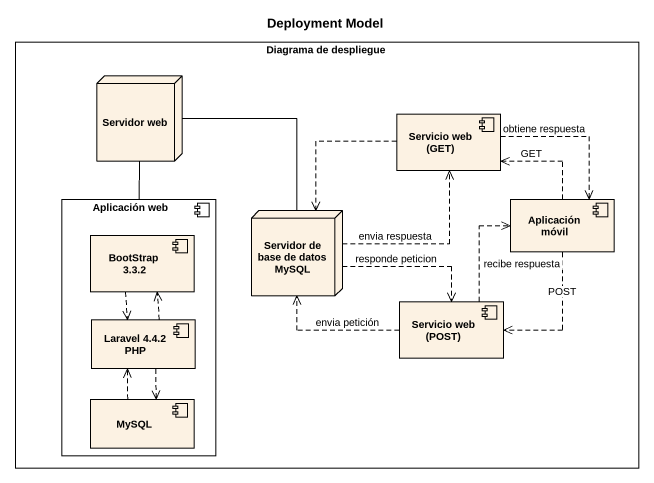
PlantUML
@startuml
title Deployment Model
rectangle "Diagrama de despliegue" as Diagrama_de_despliegue {
  node "Servidor web" as Servidor_web
  component "Servicio web (GET)" as Servicio_web_GET
  component "Aplicación web" as Aplicación_web {
    component "BootStrap 3.3.2" as BootStrap_3_3_2
    component "Laravel 4.4.2 PHP" as Laravel_4_4_2_PHP
    component MySQL
  }
  node "Servidor de base de datos MySQL" as Servidor_de_base_de_datos
  component "Aplicación móvil" as Aplicación_móvil
  component "Servicio web (POST)" as Servicio_web_POST
}
Servidor_web -- Servidor_de_base_de_datos
Servicio_web_GET ..> Servidor_de_base_de_datos
Servicio_web_GET ..> Aplicación_móvil : obtiene respuesta
Aplicación_web -up- Servidor_web
Servidor_de_base_de_datos .up.> Servicio_web_GET : envia respuesta
Servidor_de_base_de_datos .right.> Servicio_web_POST : responde peticion
Aplicación_móvil .up.> Servicio_web_GET : GET
Aplicación_móvil ..> Servicio_web_POST : POST
BootStrap_3_3_2 ..> Laravel_4_4_2_PHP
Servicio_web_POST .left.> Servidor_de_base_de_datos : envia petición
Servicio_web_POST .up.> Aplicación_móvil : recibe respuesta
Laravel_4_4_2_PHP .up.> BootStrap_3_3_2
Laravel_4_4_2_PHP ..> MySQL
MySQL .up.> Laravel_4_4_2_PHP
@enduml
